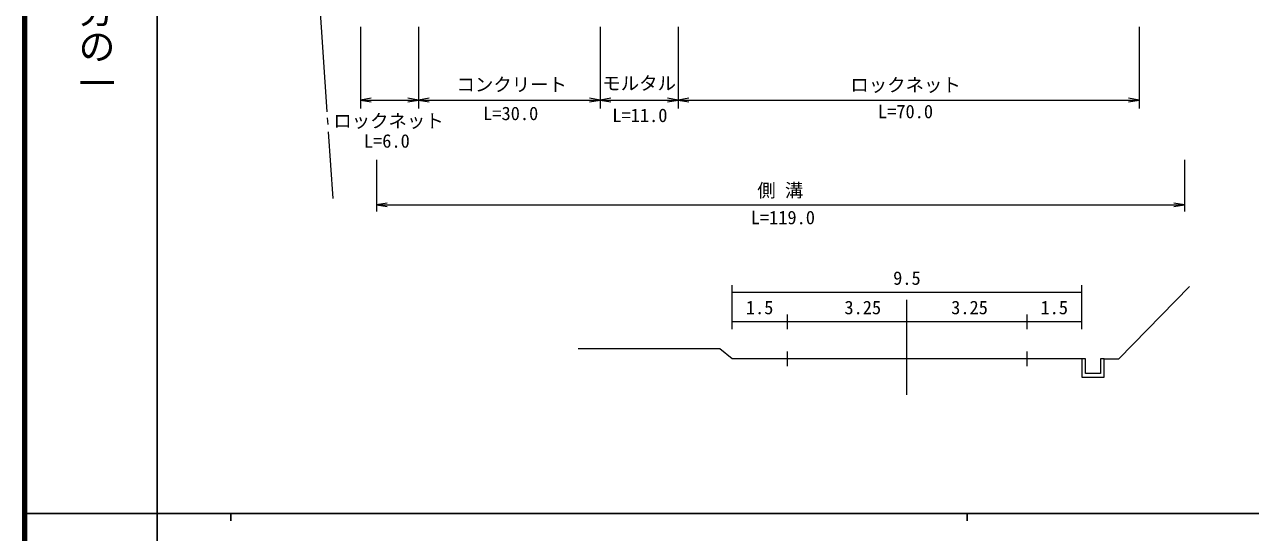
# Model space of a CAD drawing. Units: millimetres, scale not verified. Extents: x 40000 to 680000, y 20000 to 380000.
# Drawn here: x 40000 to 206490, y 202409 to 271458 of the extents above; entities that cross this region are included whole.
import ezdxf
from ezdxf.enums import TextEntityAlignment as Align

# ---------------------------------------------------------------- set-up
doc = ezdxf.new("R2010")
doc.units = ezdxf.units.MM
doc.header["$LTSCALE"] = 1000
for name, color, linetype, lineweight in [('M-BGD-RSTR', 3, 'Continuous', 13), ('M-TTL', 7, 'Continuous', 13), ('M-TTL-BAND', 7, 'Continuous', 25), ('M-TTL-TXT', 7, 'Continuous', 13)]:
    doc.layers.add(name, color=color, linetype=linetype, lineweight=lineweight)
doc.styles.add('@ＭＳ ゴシック', font='')
doc.styles.add('ＭＳ ゴシック', font='')
doc.styles.get('@ＭＳ ゴシック').set_extended_font_data('@MS Gothic')
doc.styles.get('ＭＳ ゴシック').set_extended_font_data('MS Gothic')

# ---------------------------------------------------------------- blocks, each defined once
blk = doc.blocks.new('open_arrow')
at = {"color": 0, "linetype": 'Continuous', "lineweight": -2}
blk.add_lwpolyline([(7.5, 1.25), (0, 0), (7.5, -1.25)], dxfattribs=at)

msp = doc.modelspace()

# ---------------------------------------------------------------- linework, layer by layer
at = {"layer": 'M-BGD-RSTR'}
for p, q in [((78464, 298181), (81063, 259594)), ((81119, 258766), (81181, 257848)), ((81246, 256886), (81857, 247816))]:
    msp.add_line(p, q, dxfattribs=at)
at = {"layer": 'M-TTL', "color": 2, "lineweight": 140}
msp.add_line((40000, 380000), (40000, 20000), dxfattribs=at)
at = {"layer": 'M-TTL-BAND'}
for p, q in [((58000, 370000), (58000, 20000)), ((40000, 205000), (579000, 205000)), ((68000, 205000), (68000, 204000)), ((168000, 205000), (168000, 204000))]:
    msp.add_line(p, q, dxfattribs=at)
at = {"layer": 'M-TTL-TXT'}
for p, q in [((85611, 271157), (85611, 260029)), ((93523, 271157), (93522, 260029)), ((118190, 271156), (118190, 260027)), ((128779, 271155), (128779, 260027)), ((191378, 271152), (191377, 260024)), ((85611, 261189), (93522, 261189)), ((93522, 261189), (118190, 261188)), ((118190, 261188), (128779, 261187)), ((128779, 261187), (191378, 261184)), ((87785, 253045), (87785, 246045)), ((197542, 253040), (197542, 246040)), ((87785, 246944), (197542, 246939)), ((136086, 230027), (136087, 236027)), ((183600, 235024), (136087, 235027)), ((183600, 230024), (183600, 236024)), ((188600, 226024), (198196, 235834)), ((159842, 221099), (159843, 234025)), ((143587, 232026), (143586, 230026)), ((176100, 232025), (176100, 230025)), ((183600, 231024), (136086, 231027)), ((134420, 227358), (115176, 227359)), ((136086, 226027), (134420, 227358)), ((143586, 227026), (143586, 225026)), ((176100, 227025), (176100, 225025)), ((184100, 226024), (136086, 226027)), ((183600, 226024), (183600, 223524)), ((184100, 224024), (184100, 226024)), ((186600, 226024), (186100, 226024)), ((186100, 226024), (186100, 224024)), ((186600, 223524), (186600, 226024)), ((186600, 226024), (188600, 226024)), ((183600, 223524), (186600, 223524)), ((186100, 224024), (184100, 224024))]:
    msp.add_line(p, q, dxfattribs=at)

# ---------------------------------------------------------------- block references
at = {"layer": 'M-TTL-TXT', "xscale": 193, "yscale": 193}
for p in [(85611, 261189), (93522, 261189), (118190, 261188), (128779, 261187), (87785, 246944)]:
    msp.add_blockref('open_arrow', p, dxfattribs=at)
at = {"layer": 'M-TTL-TXT', "xscale": 193, "yscale": 193, "rotation": 180}
for p in [(93522, 261189), (118190, 261188), (128779, 261187), (191378, 261184), (197542, 246939)]:
    msp.add_blockref('open_arrow', p, dxfattribs=at)

# ---------------------------------------------------------------- texts
at = {"layer": 'M-TTL-BAND', "style": '@ＭＳ ゴシック'}
msp.add_text('縮尺千分の一', height=3666, rotation=270, dxfattribs=at).set_placement((49777, 261030), align=Align.MIDDLE_RIGHT)
at = {"layer": 'M-TTL-TXT', "style": 'ＭＳ ゴシック'}
for s, p in [('コンクリート', (98667, 261830)), ('モルタル', (118468, 262004)), ('ロックネット', (152150, 261778)), ('L=30.0', (102286, 257908)), ('L=11.0', (119829, 257648)), ('L=70.0', (155900, 258163)), ('ロックネット', (81933, 256892)), ('L=6.0', (86086, 254165)), ('側 溝', (139515, 247454)), ('L=119.0', (138619, 243755)), ('9.5', (157963, 235525)), ('1.5', (137956, 231526)), ('3.25', (151343, 231526)), ('3.25', (165843, 231525)), ('1.5', (177970, 231525))]:
    msp.add_text(s, height=1833, rotation=359.997, dxfattribs=at).set_placement(p, align=Align.BOTTOM_LEFT)

doc.saveas('drawing.dxf')
